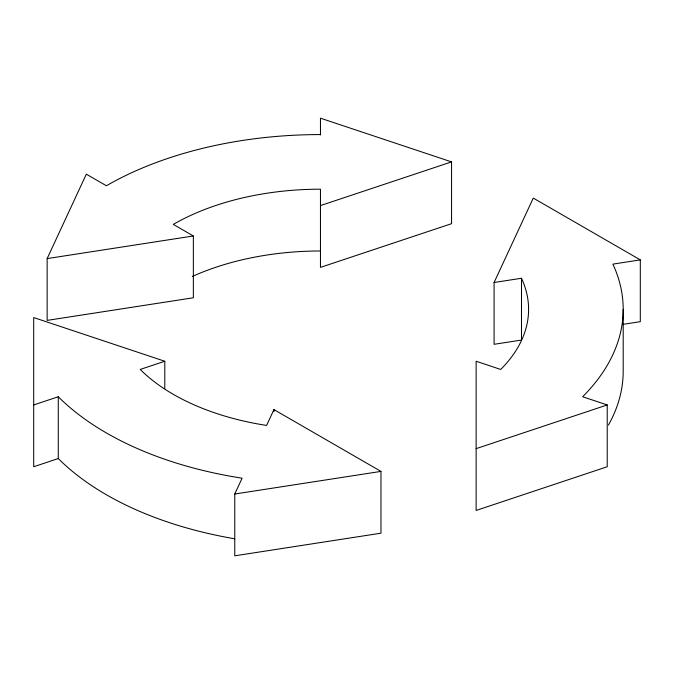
<?xml version="1.0" encoding="UTF-8"?>
<svg xmlns="http://www.w3.org/2000/svg" width="674" height="674" viewBox="0 0 674 674"><rect width="100%" height="100%" fill="white"/><g stroke="black" fill="none" stroke-linecap="round" stroke-linejoin="round"><path stroke-width="1.01" d="M320.462 134.943L320.462 118.186L451.555 161.886L451.555 223.684L320.462 267.376L320.462 189.192A208.131 120.166 0 0 0 173.285 224.391L193.354 235.976L193.354 297.773L47.146 320.394L47.146 258.597L86.323 174.178L106.391 185.763A302.744 174.785 0 0 1 320.462 134.573M164.793 388.477L164.793 361.247L140.209 369.445A208.131 120.166 0 0 0 266.592 425.429L273.939 409.598L380.97 471.396L380.97 533.193L234.763 555.814L234.763 494.017L242.109 478.186A302.744 174.785 0 0 1 58.276 396.75L33.7 404.948M494.084 282.499L521.499 278.261L521.499 340.058L494.084 344.296L494.084 282.499L533.269 198.08L640.3 259.878L640.3 321.675L623.037 324.346M320.462 205.578L451.555 161.886M234.746 538.787A302.744 174.785 0 0 1 58.276 458.547L33.7 466.745L33.7 317.555L164.793 361.247M476.13 448.64L607.223 404.948L607.223 466.745L476.13 510.437L476.13 361.247L500.706 369.445A208.131 120.166 0 0 0 521.499 278.261M47.146 258.597L193.354 235.976M640.3 259.878L612.885 264.124A302.744 174.785 0 0 1 582.639 396.75L607.223 404.948M234.763 494.017L380.97 471.396M623.197 309.358L623.197 371.155A302.744 174.785 0 0 1 608.411 425.117M273.939 409.598L273.939 411.696M58.276 396.75L58.276 458.547M192.309 276.466A208.131 120.166 0 0 1 320.462 250.989"/></g></svg>
